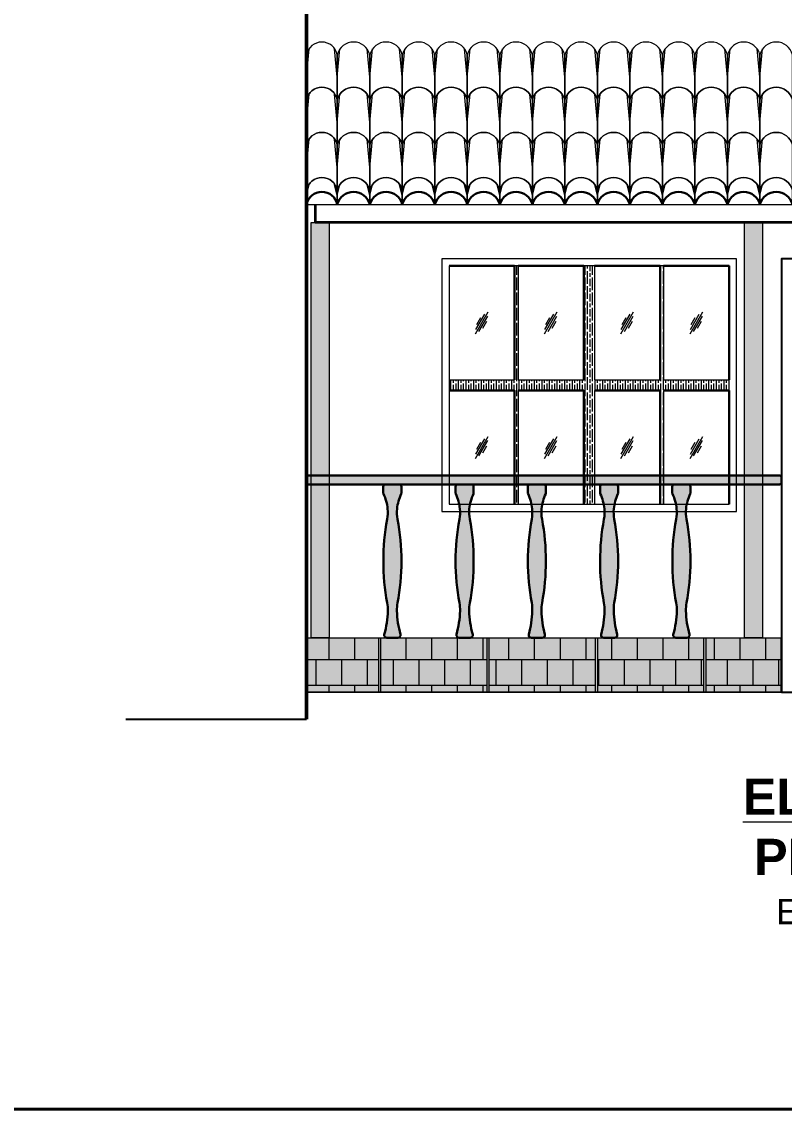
# Model space of a CAD drawing. Extents: x -23.8 to 23.6, y 264.2 to 287.5.
# Drawn here: x 3.76 to 7.98, y 264.17 to 270.2 of the extents above; entities that cross this region are included whole.
import ezdxf

# ---------------------------------------------------------------- set-up
doc = ezdxf.new("R2010")
doc.units = 0
doc.header["$LTSCALE"] = 4
doc.layers.get('0').update_dxf_attribs({"linetype": 'CONTINUOUS'})
for name, color, linetype, lineweight in [('HOJA', 8, 'CONTINUOUS', 40), ('MADERA', 43, 'CONTINUOUS', 13), ('MURO', 5, 'CONTINUOUS', 50), ('MURO BAJO.', 140, 'CONTINUOUS', 30), ('OTROS', 253, 'CONTINUOUS', 5), ('SOMBREADO', 21, 'CONTINUOUS', 5), ('TEJA ANDINA', 12, 'CONTINUOUS', 18), ('TEXTOS', 254, 'CONTINUOUS', 0), ('VENTANA', 140, 'CONTINUOUS', 15), ('VEREDAS', 252, 'CONTINUOUS', 25)]:
    doc.layers.add(name, color=color, linetype=linetype, lineweight=lineweight)
doc.layers.add('PUERTAS', color=34, linetype='CONTINUOUS')
doc.styles.add('ARIAL 1en25', font='arial.ttf', dxfattribs={"height": 0.0625})

# ---------------------------------------------------------------- blocks, each defined once
blk = doc.blocks.new('*U28')
at = {"layer": 'SOMBREADO'}
h = blk.add_hatch(color=51, dxfattribs=at)
h.dxf.hatch_style = 1
h.paths.add_polyline_path([(-0.005, 0.15), (0.005, 0.15), (0.005, -0.15), (-0.005, -0.15)])
at = {"layer": 'SOMBREADO', "color": 51}
blk.add_lwpolyline([(-0.005, 0.15), (0.005, 0.15), (0.005, -0.15), (-0.005, -0.15)], close=True, dxfattribs=at)
blk = doc.blocks.new('*U29')
at = {"layer": 'OTROS', "color": 0, "linetype": 'ByBlock', "lineweight": -2, "transparency": 16777216}
for p in [(0, 0), (0.6, 0), (1.2, 0), (1.8, 0)]:
    blk.add_blockref('*U28', p, dxfattribs=at)

msp = doc.modelspace()

# ---------------------------------------------------------------- hatches: boundary and pattern name
h = msp.add_hatch(color=256)
h.dxf.hatch_style = 1
h.set_gradient(color1=(79, 49, 39), color2=(255, 191, 127), tint=1, name='INVCYLINDER')
h.paths.add_polyline_path([(5.3577, 269.0852), (5.4577, 269.0852), (5.4577, 266.7852), (5.3577, 266.7852)])
h = msp.add_hatch(color=256)
h.dxf.hatch_style = 1
h.set_gradient(color1=(79, 49, 39), color2=(255, 191, 127), tint=1, name='INVCYLINDER')
h.paths.add_polyline_path([(7.7577, 269.0852), (7.8577, 269.0852), (7.8577, 266.7852), (7.7577, 266.7852)])
h = msp.add_hatch(color=256)
h.dxf.hatch_style = 1
h.set_gradient(color1=(79, 49, 39), color2=(255, 191, 127), rotation=90, tint=1, name='CYLINDER')
edge = h.paths.add_edge_path()
edge.add_line((5.3447, 267.6852), (7.9503, 267.6852))
edge.add_arc((7.9503, 267.6732), 0.012, 0, 90, ccw=False)
edge.add_line((7.9623, 267.6732), (7.9623, 267.6472))
edge.add_arc((7.9503, 267.6472), 0.012, 270, 360, ccw=False)
edge.add_line((7.9503, 267.6352), (5.3447, 267.6352))
edge.add_arc((5.3447, 267.6472), 0.012, 180, 270, ccw=False)
edge.add_line((5.3327, 267.6472), (5.3327, 267.6732))
edge.add_arc((5.3447, 267.6732), 0.012, 90, 180, ccw=False)
at = {"layer": 'SOMBREADO'}
h = msp.add_hatch(dxfattribs=at)
h.set_pattern_fill('GOST_WOOD', color=256, scale=0.007)
h.set_pattern_definition([(90, (10.08028, 0.534404), (0.042, 0), [0.07, -0.014]), (90, (10.09428, 0.520404), (0.042, 0), [0.042, -0.0105, 0.021, -0.0105]), (90, (10.10828, 0.499404), (0.042, 0), [0.07, -0.014])])
h.paths.add_polyline_path([(6.927, 268.2152), (6.927, 268.8452), (6.867, 268.8452), (6.867, 268.2152), (6.5044, 268.2152), (6.5044, 268.8452), (6.4844, 268.8452), (6.4844, 268.2152), (6.1218, 268.2152), (6.1218, 268.1552), (6.4844, 268.1552), (6.4844, 267.5252), (6.5044, 267.5252), (6.5044, 268.1552), (6.867, 268.1552), (6.867, 267.5252), (6.927, 267.5252), (6.927, 268.1552), (7.2896, 268.1552), (7.2896, 267.5252), (7.3096, 267.5252), (7.3096, 268.1552), (7.6723, 268.1552), (7.6723, 268.2152), (7.3096, 268.2152), (7.3096, 268.8452), (7.2896, 268.8452), (7.2896, 268.2152)])
h = msp.add_hatch(color=256, dxfattribs=at)
h.dxf.hatch_style = 1
h.set_gradient(color1=(79, 49, 39), color2=(255, 191, 127), tint=1, name='INVCYLINDER')
h.paths.add_polyline_path([(5.8362, 267.4426, -0.072393), (5.8338, 267.5002, -0.083171), (5.8568, 267.5833, 0.109398), (5.8577, 267.5875), (5.8577, 267.6232, 0.414214), (5.8457, 267.6352), (5.7697, 267.6352, 0.414214), (5.7577, 267.6232), (5.7577, 267.5875, 0.109398), (5.7587, 267.5833, -0.083171), (5.7816, 267.5002, -0.072393), (5.7793, 267.4426, 0.092691), (5.7792, 266.9785, -0.054139), (5.7825, 266.9355, -0.057343), (5.7631, 266.8041, 0.492863), (5.7776, 266.7852), (5.8379, 266.7852, 0.492863), (5.8523, 266.8041, -0.057343), (5.833, 266.9355, -0.054139), (5.8363, 266.9785, 0.092691)])
h = msp.add_hatch(color=256, dxfattribs=at)
h.dxf.hatch_style = 1
h.set_gradient(color1=(79, 49, 39), color2=(255, 191, 127), tint=1, name='INVCYLINDER')
h.paths.add_polyline_path([(6.2362, 267.4426, -0.072393), (6.2338, 267.5002, -0.083171), (6.2568, 267.5833, 0.109398), (6.2577, 267.5875), (6.2577, 267.6232, 0.414214), (6.2457, 267.6352), (6.1697, 267.6352, 0.414214), (6.1577, 267.6232), (6.1577, 267.5875, 0.109398), (6.1587, 267.5833, -0.083171), (6.1816, 267.5002, -0.072393), (6.1793, 267.4426, 0.092691), (6.1792, 266.9785, -0.054139), (6.1825, 266.9355, -0.057343), (6.1631, 266.8041, 0.492863), (6.1776, 266.7852), (6.2379, 266.7852, 0.492863), (6.2523, 266.8041, -0.057343), (6.233, 266.9355, -0.054139), (6.2363, 266.9785, 0.092691)])
h = msp.add_hatch(color=256, dxfattribs=at)
h.dxf.hatch_style = 1
h.set_gradient(color1=(79, 49, 39), color2=(255, 191, 127), tint=1, name='INVCYLINDER')
h.paths.add_polyline_path([(6.6362, 267.4426, -0.072393), (6.6338, 267.5002, -0.083171), (6.6568, 267.5833, 0.109398), (6.6577, 267.5875), (6.6577, 267.6232, 0.414214), (6.6457, 267.6352), (6.5697, 267.6352, 0.414214), (6.5577, 267.6232), (6.5577, 267.5875, 0.109398), (6.5587, 267.5833, -0.083171), (6.5816, 267.5002, -0.072393), (6.5793, 267.4426, 0.092691), (6.5792, 266.9785, -0.054139), (6.5825, 266.9355, -0.057343), (6.5631, 266.8041, 0.492863), (6.5776, 266.7852), (6.6379, 266.7852, 0.492863), (6.6523, 266.8041, -0.057343), (6.633, 266.9355, -0.054139), (6.6363, 266.9785, 0.092691)])
h = msp.add_hatch(color=256, dxfattribs=at)
h.dxf.hatch_style = 1
h.set_gradient(color1=(79, 49, 39), color2=(255, 191, 127), tint=1, name='INVCYLINDER')
h.paths.add_polyline_path([(7.0362, 267.4426, -0.072393), (7.0338, 267.5002, -0.083171), (7.0568, 267.5833, 0.109398), (7.0577, 267.5875), (7.0577, 267.6232, 0.414214), (7.0457, 267.6352), (6.9697, 267.6352, 0.414214), (6.9577, 267.6232), (6.9577, 267.5875, 0.109398), (6.9587, 267.5833, -0.083171), (6.9816, 267.5002, -0.072393), (6.9793, 267.4426, 0.092691), (6.9792, 266.9785, -0.054139), (6.9825, 266.9355, -0.057343), (6.9631, 266.8041, 0.492863), (6.9776, 266.7852), (7.0379, 266.7852, 0.492863), (7.0523, 266.8041, -0.057343), (7.033, 266.9355, -0.054139), (7.0363, 266.9785, 0.092691)])
h = msp.add_hatch(color=256, dxfattribs=at)
h.dxf.hatch_style = 1
h.set_gradient(color1=(79, 49, 39), color2=(255, 191, 127), tint=1, name='INVCYLINDER')
h.paths.add_polyline_path([(7.4362, 267.4426, -0.072393), (7.4338, 267.5002, -0.083171), (7.4568, 267.5833, 0.109398), (7.4577, 267.5875), (7.4577, 267.6232, 0.414214), (7.4457, 267.6352), (7.3697, 267.6352, 0.414214), (7.3577, 267.6232), (7.3577, 267.5875, 0.109398), (7.3587, 267.5833, -0.083171), (7.3816, 267.5002, -0.072393), (7.3793, 267.4426, 0.092691), (7.3792, 266.9785, -0.054139), (7.3825, 266.9355, -0.057343), (7.3631, 266.8041, 0.492863), (7.3776, 266.7852), (7.4379, 266.7852, 0.492863), (7.4523, 266.8041, -0.057343), (7.433, 266.9355, -0.054139), (7.4363, 266.9785, 0.092691)])
h = msp.add_hatch(dxfattribs=at)
h.set_pattern_fill('AR-B88', color=31, scale=0.0007)
h.set_pattern_definition([(0, (10.08028, 0.5344), (0, 0.14224), []), (90, (10.08028, 0.534404), (-0.07112, 0.14224), [0.14224, -0.14224])])
h.paths.add_polyline_path([(5.7327, 266.7852), (5.3327, 266.7852), (5.3327, 266.4852), (5.7327, 266.4852)])
h.paths.add_polyline_path([(6.3327, 266.7852), (5.7427, 266.7852), (5.7427, 266.4852), (6.3327, 266.4852)])
h.paths.add_polyline_path([(6.9327, 266.7852), (6.3427, 266.7852), (6.3427, 266.4852), (6.9327, 266.4852)])
h.paths.add_polyline_path([(7.5327, 266.7852), (6.9427, 266.7852), (6.9427, 266.4852), (7.5327, 266.4852)])
h.paths.add_polyline_path([(7.9623, 266.7852), (7.5427, 266.7852), (7.5427, 266.4852), (7.9623, 266.4852)])
h.paths.add_polyline_path([(9.5623, 266.7852), (9.1623, 266.7852), (9.1623, 266.4852), (9.5623, 266.4852)])
h.paths.add_polyline_path([(10.1623, 266.7852), (9.5723, 266.7852), (9.5723, 266.4852), (10.1623, 266.4852)])
h.paths.add_polyline_path([(10.7623, 266.7852), (10.1723, 266.7852), (10.1723, 266.4852), (10.7623, 266.4852)])
h.paths.add_polyline_path([(11.3623, 266.7852), (10.7723, 266.7852), (10.7723, 266.4852), (11.3623, 266.4852)])
h.paths.add_polyline_path([(11.7927, 266.7852), (11.3723, 266.7852), (11.3723, 266.4852), (11.7927, 266.4852)])
h = msp.add_hatch(dxfattribs=at)
h.set_pattern_fill('DOTS', color=30, scale=0.03, angle=90)
h.set_pattern_definition([(90, (10.08028, 0.534404), (-0.047625, 0.0238125), [0, -0.047625])])
h.paths.add_polyline_path([(7.9623, 266.4852), (5.3327, 266.4852), (5.3327, 266.7852), (7.9623, 266.7852)])
h.paths.add_polyline_path([(9.1623, 266.4852), (11.7927, 266.4852), (11.7927, 266.7852), (9.1623, 266.7852)])

# ---------------------------------------------------------------- linework, layer by layer
at = {"layer": 'HOJA'}
msp.add_lwpolyline([(-23.822, 287.4842), (23.5535, 287.4842), (23.5535, 264.1745), (-23.822, 264.1745)], close=True, dxfattribs=at)
at = {"layer": 'MADERA'}
msp.add_lwpolyline([(5.3327, 269.1852), (11.7927, 269.1852)], dxfattribs=at)
at = {"layer": 'MADERA', "lineweight": 35}
msp.add_lwpolyline([(11.7427, 269.1852), (11.7427, 269.0852), (5.3827, 269.0852), (5.3827, 269.1852)], dxfattribs=at)
at = {"layer": 'MADERA'}
for points in [[(5.3577, 269.0852), (5.4577, 269.0852), (5.4577, 266.7852), (5.3577, 266.7852)], [(7.7577, 269.0852), (7.8577, 269.0852), (7.8577, 266.7852), (7.7577, 266.7852)], [(7.6723, 268.8452), (6.1218, 268.8452), (6.1218, 267.5252), (7.6723, 267.5252)], [(6.4844, 268.8452), (6.1218, 268.8452), (6.1218, 268.2152), (6.4844, 268.2152)], [(6.867, 268.8452), (6.5044, 268.8452), (6.5044, 268.2152), (6.867, 268.2152)], [(7.2896, 268.8452), (6.927, 268.8452), (6.927, 268.2152), (7.2896, 268.2152)], [(7.6723, 268.8452), (7.3096, 268.8452), (7.3096, 268.2152), (7.6723, 268.2152)], [(6.4844, 268.1552), (6.1218, 268.1552), (6.1218, 267.5252), (6.4844, 267.5252)], [(6.867, 268.1552), (6.5044, 268.1552), (6.5044, 267.5252), (6.867, 267.5252)], [(7.2896, 268.1552), (6.927, 268.1552), (6.927, 267.5252), (7.2896, 267.5252)], [(7.6723, 268.1552), (7.3096, 268.1552), (7.3096, 267.5252), (7.6723, 267.5252)]]:
    msp.add_lwpolyline(points, close=True, dxfattribs=at)
at = {"layer": 'MADERA', "lineweight": 30}
for points in [[(6.1218, 268.8452), (6.4844, 268.8452), (6.4844, 268.2152)], [(6.5044, 268.8452), (6.867, 268.8452), (6.867, 268.2152)], [(6.927, 268.8452), (7.2896, 268.8452), (7.2896, 268.2152)], [(7.3096, 268.8452), (7.6723, 268.8452), (7.6723, 268.2152)], [(6.1218, 268.1552), (6.4844, 268.1552), (6.4844, 267.5252)], [(6.5044, 268.1552), (6.867, 268.1552), (6.867, 267.5252)], [(6.927, 268.1552), (7.2896, 268.1552), (7.2896, 267.5252)], [(7.3096, 268.1552), (7.6723, 268.1552), (7.6723, 267.5252)]]:
    msp.add_lwpolyline(points, dxfattribs=at)
for points in [[(5.3447, 267.6852), (7.9503, 267.6852, -0.414214), (7.9623, 267.6732), (7.9623, 267.6472, -0.414214), (7.9503, 267.6352), (5.3447, 267.6352, -0.414214), (5.3327, 267.6472), (5.3327, 267.6732, -0.414214)], [(5.7792, 266.9785, -0.092691), (5.7793, 267.4426, 0.072393), (5.7816, 267.5002, 0.083171), (5.7587, 267.5833, -0.109398), (5.7577, 267.5875), (5.7577, 267.6232, -0.414214), (5.7697, 267.6352), (5.8457, 267.6352, -0.414214), (5.8577, 267.6232), (5.8577, 267.5875, -0.109398), (5.8568, 267.5833, 0.083171), (5.8338, 267.5002, 0.072393), (5.8362, 267.4426, -0.092691), (5.8363, 266.9785, 0.054139), (5.833, 266.9355, 0.057343), (5.8523, 266.8041, -0.492863), (5.8379, 266.7852), (5.7776, 266.7852, -0.492863), (5.7631, 266.8041, 0.057343), (5.7825, 266.9355, 0.054139)], [(6.1792, 266.9785, -0.092691), (6.1793, 267.4426, 0.072393), (6.1816, 267.5002, 0.083171), (6.1587, 267.5833, -0.109398), (6.1577, 267.5875), (6.1577, 267.6232, -0.414214), (6.1697, 267.6352), (6.2457, 267.6352, -0.414214), (6.2577, 267.6232), (6.2577, 267.5875, -0.109398), (6.2568, 267.5833, 0.083171), (6.2338, 267.5002, 0.072393), (6.2362, 267.4426, -0.092691), (6.2363, 266.9785, 0.054139), (6.233, 266.9355, 0.057343), (6.2523, 266.8041, -0.492863), (6.2379, 266.7852), (6.1776, 266.7852, -0.492863), (6.1631, 266.8041, 0.057343), (6.1825, 266.9355, 0.054139)], [(6.5792, 266.9785, -0.092691), (6.5793, 267.4426, 0.072393), (6.5816, 267.5002, 0.083171), (6.5587, 267.5833, -0.109398), (6.5577, 267.5875), (6.5577, 267.6232, -0.414214), (6.5697, 267.6352), (6.6457, 267.6352, -0.414214), (6.6577, 267.6232), (6.6577, 267.5875, -0.109398), (6.6568, 267.5833, 0.083171), (6.6338, 267.5002, 0.072393), (6.6362, 267.4426, -0.092691), (6.6363, 266.9785, 0.054139), (6.633, 266.9355, 0.057343), (6.6523, 266.8041, -0.492863), (6.6379, 266.7852), (6.5776, 266.7852, -0.492863), (6.5631, 266.8041, 0.057343), (6.5825, 266.9355, 0.054139)], [(6.9792, 266.9785, -0.092691), (6.9793, 267.4426, 0.072393), (6.9816, 267.5002, 0.083171), (6.9587, 267.5833, -0.109398), (6.9577, 267.5875), (6.9577, 267.6232, -0.414214), (6.9697, 267.6352), (7.0457, 267.6352, -0.414214), (7.0577, 267.6232), (7.0577, 267.5875, -0.109398), (7.0568, 267.5833, 0.083171), (7.0338, 267.5002, 0.072393), (7.0362, 267.4426, -0.092691), (7.0363, 266.9785, 0.054139), (7.033, 266.9355, 0.057343), (7.0523, 266.8041, -0.492863), (7.0379, 266.7852), (6.9776, 266.7852, -0.492863), (6.9631, 266.8041, 0.057343), (6.9825, 266.9355, 0.054139)], [(7.3792, 266.9785, -0.092691), (7.3793, 267.4426, 0.072393), (7.3816, 267.5002, 0.083171), (7.3587, 267.5833, -0.109398), (7.3577, 267.5875), (7.3577, 267.6232, -0.414214), (7.3697, 267.6352), (7.4457, 267.6352, -0.414214), (7.4577, 267.6232), (7.4577, 267.5875, -0.109398), (7.4568, 267.5833, 0.083171), (7.4338, 267.5002, 0.072393), (7.4362, 267.4426, -0.092691), (7.4363, 266.9785, 0.054139), (7.433, 266.9355, 0.057343), (7.4523, 266.8041, -0.492863), (7.4379, 266.7852), (7.3776, 266.7852, -0.492863), (7.3631, 266.8041, 0.057343), (7.3825, 266.9355, 0.054139)]]:
    msp.add_lwpolyline(points, format="xyb", close=True, dxfattribs=at)
at = {"layer": 'MURO'}
msp.add_line((5.3327, 266.3352), (5.3327, 271.9593), dxfattribs=at)
at = {"layer": 'MURO BAJO.', "color": 253, "lineweight": 20}
msp.add_line((5.3327, 266.4852), (11.7927, 266.4852), dxfattribs=at)
msp.add_lwpolyline([(7.9623, 266.4852), (5.3327, 266.4852), (5.3327, 266.7852), (7.9623, 266.7852)], close=True, dxfattribs=at)
at = {"layer": 'OTROS', "lineweight": 30}
msp.add_line((7.9623, 266.7852), (7.9623, 266.4852), dxfattribs=at)
at = {"layer": 'PUERTAS'}
msp.add_lwpolyline([(7.9623, 266.4852), (9.1623, 266.4852), (9.1623, 268.8852), (7.9623, 268.8852)], close=True, dxfattribs=at)
at = {"layer": 'TEJA ANDINA'}
for p, q in [((5.3327, 269.8902), (5.3476, 270.0469)), ((5.5027, 269.8902), (5.4879, 270.0469)), ((5.5027, 269.8902), (5.5176, 270.0469)), ((5.6827, 269.8902), (5.6679, 270.0469)), ((5.6827, 269.8902), (5.6976, 270.0469)), ((5.8627, 269.8902), (5.8479, 270.0469)), ((5.8627, 269.8902), (5.8776, 270.0469)), ((6.0427, 269.8902), (6.0279, 270.0469)), ((6.0427, 269.8902), (6.0576, 270.0469)), ((6.2227, 269.8902), (6.2079, 270.0469)), ((6.2227, 269.8902), (6.2376, 270.0469)), ((6.4027, 269.8902), (6.3879, 270.0469)), ((6.4027, 269.8902), (6.4176, 270.0469)), ((6.5827, 269.8902), (6.5679, 270.0469)), ((6.5827, 269.8902), (6.5976, 270.0469)), ((6.7627, 269.8902), (6.7479, 270.0469)), ((6.7627, 269.8902), (6.7776, 270.0469)), ((6.9427, 269.8902), (6.9279, 270.0469)), ((6.9427, 269.8902), (6.9576, 270.0469)), ((7.1227, 269.8902), (7.1079, 270.0469)), ((7.1227, 269.8902), (7.1376, 270.0469)), ((7.3027, 269.8902), (7.2879, 270.0469)), ((7.3027, 269.8902), (7.3176, 270.0469)), ((7.4827, 269.8902), (7.4679, 270.0469)), ((7.4827, 269.8902), (7.4976, 270.0469)), ((7.6627, 269.8902), (7.6479, 270.0469)), ((7.6627, 269.8902), (7.6776, 270.0469)), ((7.8427, 269.8902), (7.8279, 270.0469)), ((7.8427, 269.8902), (7.8576, 270.0469)), ((5.3327, 269.6402), (5.3476, 269.7969)), ((5.5027, 269.6402), (5.4879, 269.7969)), ((5.5027, 269.6402), (5.5176, 269.7969)), ((5.6827, 269.6402), (5.6679, 269.7969)), ((5.6827, 269.6402), (5.6976, 269.7969)), ((5.8627, 269.6402), (5.8479, 269.7969)), ((5.8627, 269.6402), (5.8776, 269.7969)), ((6.0427, 269.6402), (6.0279, 269.7969)), ((6.0427, 269.6402), (6.0576, 269.7969)), ((6.2227, 269.6402), (6.2079, 269.7969)), ((6.2227, 269.6402), (6.2376, 269.7969)), ((6.4027, 269.6402), (6.3879, 269.7969)), ((6.4027, 269.6402), (6.4176, 269.7969)), ((6.5827, 269.6402), (6.5679, 269.7969)), ((6.5827, 269.6402), (6.5976, 269.7969)), ((6.7627, 269.6402), (6.7479, 269.7969)), ((6.7627, 269.6402), (6.7776, 269.7969)), ((6.9427, 269.6402), (6.9279, 269.7969)), ((6.9427, 269.6402), (6.9576, 269.7969)), ((7.1227, 269.6402), (7.1079, 269.7969)), ((7.1227, 269.6402), (7.1376, 269.7969)), ((7.3027, 269.6402), (7.2879, 269.7969)), ((7.3027, 269.6402), (7.3176, 269.7969)), ((7.4827, 269.6402), (7.4679, 269.7969)), ((7.4827, 269.6402), (7.4976, 269.7969)), ((7.6627, 269.6402), (7.6479, 269.7969)), ((7.6627, 269.6402), (7.6776, 269.7969)), ((7.8427, 269.6402), (7.8279, 269.7969)), ((7.8427, 269.6402), (7.8576, 269.7969)), ((5.3327, 269.3902), (5.3476, 269.5469)), ((5.5027, 269.3902), (5.4879, 269.5469)), ((5.5027, 269.3902), (5.5176, 269.5469)), ((5.6827, 269.3902), (5.6679, 269.5469)), ((5.6827, 269.3902), (5.6976, 269.5469)), ((5.8627, 269.3902), (5.8479, 269.5469)), ((5.8627, 269.3902), (5.8776, 269.5469)), ((6.0427, 269.3902), (6.0279, 269.5469)), ((6.0427, 269.3902), (6.0576, 269.5469)), ((6.2227, 269.3902), (6.2079, 269.5469)), ((6.2227, 269.3902), (6.2376, 269.5469)), ((6.4027, 269.3902), (6.3879, 269.5469)), ((6.4027, 269.3902), (6.4176, 269.5469)), ((6.5827, 269.3902), (6.5679, 269.5469)), ((6.5827, 269.3902), (6.5976, 269.5469)), ((6.7627, 269.3902), (6.7479, 269.5469)), ((6.7627, 269.3902), (6.7776, 269.5469)), ((6.9427, 269.3902), (6.9279, 269.5469)), ((6.9427, 269.3902), (6.9576, 269.5469)), ((7.1227, 269.3902), (7.1079, 269.5469)), ((7.1227, 269.3902), (7.1376, 269.5469)), ((7.3027, 269.3902), (7.2879, 269.5469)), ((7.3027, 269.3902), (7.3176, 269.5469)), ((7.4827, 269.3902), (7.4679, 269.5469)), ((7.4827, 269.3902), (7.4976, 269.5469)), ((7.6627, 269.3902), (7.6479, 269.5469)), ((7.6627, 269.3902), (7.6776, 269.5469)), ((7.8427, 269.3902), (7.8279, 269.5469)), ((7.8427, 269.3902), (7.8576, 269.5469)), ((5.3327, 269.236), (5.3476, 269.2969)), ((5.5027, 269.236), (5.4879, 269.2969)), ((5.5027, 269.236), (5.5176, 269.2969)), ((5.6827, 269.236), (5.6679, 269.2969)), ((5.6827, 269.236), (5.6976, 269.2969)), ((5.8627, 269.236), (5.8479, 269.2969)), ((5.8627, 269.236), (5.8776, 269.2969)), ((6.0427, 269.236), (6.0279, 269.2969)), ((6.0427, 269.236), (6.0576, 269.2969)), ((6.2227, 269.236), (6.2079, 269.2969)), ((6.2227, 269.236), (6.2376, 269.2969)), ((6.4027, 269.236), (6.3879, 269.2969)), ((6.4027, 269.236), (6.4176, 269.2969)), ((6.5827, 269.236), (6.5679, 269.2969)), ((6.5827, 269.236), (6.5976, 269.2969)), ((6.7627, 269.236), (6.7479, 269.2969)), ((6.7627, 269.236), (6.7776, 269.2969)), ((6.9427, 269.236), (6.9279, 269.2969)), ((6.9427, 269.236), (6.9576, 269.2969)), ((7.1227, 269.236), (7.1079, 269.2969)), ((7.1227, 269.236), (7.1376, 269.2969)), ((7.3027, 269.236), (7.2879, 269.2969)), ((7.3027, 269.236), (7.3176, 269.2969)), ((7.4827, 269.236), (7.4679, 269.2969)), ((7.4827, 269.236), (7.4976, 269.2969)), ((7.6627, 269.236), (7.6479, 269.2969)), ((7.6627, 269.236), (7.6776, 269.2969)), ((7.8427, 269.236), (7.8279, 269.2969)), ((7.8427, 269.236), (7.8576, 269.2969))]:
    msp.add_line(p, q, dxfattribs=at)
for points in [[(5.5027, 270.0152, 0.823529), (5.3327, 270.0152), (5.3327, 269.7652, -0.823529), (5.5027, 269.7652)], [(5.6827, 270.0152, 0.777778), (5.5027, 270.0152), (5.5027, 269.7652, -0.777778), (5.6827, 269.7652)], [(5.8627, 270.0152, 0.777778), (5.6827, 270.0152), (5.6827, 269.7652, -0.777778), (5.8627, 269.7652)], [(6.0427, 270.0152, 0.777778), (5.8627, 270.0152), (5.8627, 269.7652, -0.777778), (6.0427, 269.7652)], [(6.2227, 270.0152, 0.777778), (6.0427, 270.0152), (6.0427, 269.7652, -0.777778), (6.2227, 269.7652)], [(6.4027, 270.0152, 0.777778), (6.2227, 270.0152), (6.2227, 269.7652, -0.777778), (6.4027, 269.7652)], [(6.5827, 270.0152, 0.777778), (6.4027, 270.0152), (6.4027, 269.7652, -0.777778), (6.5827, 269.7652)], [(6.7627, 270.0152, 0.777778), (6.5827, 270.0152), (6.5827, 269.7652, -0.777778), (6.7627, 269.7652)], [(6.9427, 270.0152, 0.777778), (6.7627, 270.0152), (6.7627, 269.7652, -0.777778), (6.9427, 269.7652)], [(7.1227, 270.0152, 0.777778), (6.9427, 270.0152), (6.9427, 269.7652, -0.777778), (7.1227, 269.7652)], [(7.3027, 270.0152, 0.777778), (7.1227, 270.0152), (7.1227, 269.7652, -0.777778), (7.3027, 269.7652)], [(7.4827, 270.0152, 0.777778), (7.3027, 270.0152), (7.3027, 269.7652, -0.777778), (7.4827, 269.7652)], [(7.6627, 270.0152, 0.777778), (7.4827, 270.0152), (7.4827, 269.7652, -0.777778), (7.6627, 269.7652)], [(7.8427, 270.0152, 0.777778), (7.6627, 270.0152), (7.6627, 269.7652, -0.777778), (7.8427, 269.7652)], [(8.0227, 270.0152, 0.777778), (7.8427, 270.0152), (7.8427, 269.7652, -0.777778), (8.0227, 269.7652)], [(5.5027, 269.7652, 0.823529), (5.3327, 269.7652), (5.3327, 269.5152, -0.823529), (5.5027, 269.5152)], [(5.6827, 269.7652, 0.777778), (5.5027, 269.7652), (5.5027, 269.5152, -0.777778), (5.6827, 269.5152)], [(5.8627, 269.7652, 0.777778), (5.6827, 269.7652), (5.6827, 269.5152, -0.777778), (5.8627, 269.5152)], [(6.0427, 269.7652, 0.777778), (5.8627, 269.7652), (5.8627, 269.5152, -0.777778), (6.0427, 269.5152)], [(6.2227, 269.7652, 0.777778), (6.0427, 269.7652), (6.0427, 269.5152, -0.777778), (6.2227, 269.5152)], [(6.4027, 269.7652, 0.777778), (6.2227, 269.7652), (6.2227, 269.5152, -0.777778), (6.4027, 269.5152)], [(6.5827, 269.7652, 0.777778), (6.4027, 269.7652), (6.4027, 269.5152, -0.777778), (6.5827, 269.5152)], [(6.7627, 269.7652, 0.777778), (6.5827, 269.7652), (6.5827, 269.5152, -0.777778), (6.7627, 269.5152)], [(6.9427, 269.7652, 0.777778), (6.7627, 269.7652), (6.7627, 269.5152, -0.777778), (6.9427, 269.5152)], [(7.1227, 269.7652, 0.777778), (6.9427, 269.7652), (6.9427, 269.5152, -0.777778), (7.1227, 269.5152)], [(7.3027, 269.7652, 0.777778), (7.1227, 269.7652), (7.1227, 269.5152, -0.777778), (7.3027, 269.5152)], [(7.4827, 269.7652, 0.777778), (7.3027, 269.7652), (7.3027, 269.5152, -0.777778), (7.4827, 269.5152)], [(7.6627, 269.7652, 0.777778), (7.4827, 269.7652), (7.4827, 269.5152, -0.777778), (7.6627, 269.5152)], [(7.8427, 269.7652, 0.777778), (7.6627, 269.7652), (7.6627, 269.5152, -0.777778), (7.8427, 269.5152)], [(8.0227, 269.7652, 0.777778), (7.8427, 269.7652), (7.8427, 269.5152, -0.777778), (8.0227, 269.5152)], [(5.5027, 269.5152, 0.823529), (5.3327, 269.5152), (5.3327, 269.2652, -0.823529), (5.5027, 269.2652)], [(5.6827, 269.5152, 0.777778), (5.5027, 269.5152), (5.5027, 269.2652, -0.777778), (5.6827, 269.2652)], [(5.8627, 269.5152, 0.777778), (5.6827, 269.5152), (5.6827, 269.2652, -0.777778), (5.8627, 269.2652)], [(6.0427, 269.5152, 0.777778), (5.8627, 269.5152), (5.8627, 269.2652, -0.777778), (6.0427, 269.2652)], [(6.2227, 269.5152, 0.777778), (6.0427, 269.5152), (6.0427, 269.2652, -0.777778), (6.2227, 269.2652)], [(6.4027, 269.5152, 0.777778), (6.2227, 269.5152), (6.2227, 269.2652, -0.777778), (6.4027, 269.2652)], [(6.5827, 269.5152, 0.777778), (6.4027, 269.5152), (6.4027, 269.2652, -0.777778), (6.5827, 269.2652)], [(6.7627, 269.5152, 0.777778), (6.5827, 269.5152), (6.5827, 269.2652, -0.777778), (6.7627, 269.2652)], [(6.9427, 269.5152, 0.777778), (6.7627, 269.5152), (6.7627, 269.2652, -0.777778), (6.9427, 269.2652)], [(7.1227, 269.5152, 0.777778), (6.9427, 269.5152), (6.9427, 269.2652, -0.777778), (7.1227, 269.2652)], [(7.3027, 269.5152, 0.777778), (7.1227, 269.5152), (7.1227, 269.2652, -0.777778), (7.3027, 269.2652)], [(7.4827, 269.5152, 0.777778), (7.3027, 269.5152), (7.3027, 269.2652, -0.777778), (7.4827, 269.2652)], [(7.6627, 269.5152, 0.777778), (7.4827, 269.5152), (7.4827, 269.2652, -0.777778), (7.6627, 269.2652)], [(7.8427, 269.5152, 0.777778), (7.6627, 269.5152), (7.6627, 269.2652, -0.777778), (7.8427, 269.2652)], [(8.0227, 269.5152, 0.777778), (7.8427, 269.5152), (7.8427, 269.2652, -0.777778), (8.0227, 269.2652)], [(5.5027, 269.2652, 0.823529), (5.3327, 269.2652), (5.3327, 269.1852, -0.823529), (5.5027, 269.1852)], [(5.6827, 269.2652, 0.777778), (5.5027, 269.2652), (5.5027, 269.1852, -0.777778), (5.6827, 269.1852)], [(5.8627, 269.2652, 0.777778), (5.6827, 269.2652), (5.6827, 269.1852, -0.777778), (5.8627, 269.1852)], [(6.0427, 269.2652, 0.777778), (5.8627, 269.2652), (5.8627, 269.1852, -0.777778), (6.0427, 269.1852)], [(6.2227, 269.2652, 0.777778), (6.0427, 269.2652), (6.0427, 269.1852, -0.777778), (6.2227, 269.1852)], [(6.4027, 269.2652, 0.777778), (6.2227, 269.2652), (6.2227, 269.1852, -0.777778), (6.4027, 269.1852)], [(6.5827, 269.2652, 0.777778), (6.4027, 269.2652), (6.4027, 269.1852, -0.777778), (6.5827, 269.1852)], [(6.7627, 269.2652, 0.777778), (6.5827, 269.2652), (6.5827, 269.1852, -0.777778), (6.7627, 269.1852)], [(6.9427, 269.2652, 0.777778), (6.7627, 269.2652), (6.7627, 269.1852, -0.777778), (6.9427, 269.1852)], [(7.1227, 269.2652, 0.777778), (6.9427, 269.2652), (6.9427, 269.1852, -0.777778), (7.1227, 269.1852)], [(7.3027, 269.2652, 0.777778), (7.1227, 269.2652), (7.1227, 269.1852, -0.777778), (7.3027, 269.1852)], [(7.4827, 269.2652, 0.777778), (7.3027, 269.2652), (7.3027, 269.1852, -0.777778), (7.4827, 269.1852)], [(7.6627, 269.2652, 0.777778), (7.4827, 269.2652), (7.4827, 269.1852, -0.777778), (7.6627, 269.1852)], [(7.8427, 269.2652, 0.777778), (7.6627, 269.2652), (7.6627, 269.1852, -0.777778), (7.8427, 269.1852)], [(8.0227, 269.2652, 0.777778), (7.8427, 269.2652), (7.8427, 269.1852, -0.777778), (8.0227, 269.1852)]]:
    msp.add_lwpolyline(points, format="xyb", close=True, dxfattribs=at)
at = {"layer": 'TEJA ANDINA', "color": 30, "lineweight": 30}
for centre, radius, start, end in [((5.4177, 269.1686), 0.0866, 11.05508, 168.94492), ((5.5927, 269.1624), 0.0929, 14.25003, 165.74997), ((5.7727, 269.1624), 0.0929, 14.25003, 165.74997), ((5.9527, 269.1624), 0.0929, 14.25003, 165.74997), ((6.1327, 269.1624), 0.0929, 14.25003, 165.74997), ((6.3127, 269.1624), 0.0929, 14.25003, 165.74997), ((6.4927, 269.1624), 0.0929, 14.25003, 165.74997), ((6.6727, 269.1624), 0.0929, 14.25003, 165.74997), ((6.8527, 269.1624), 0.0929, 14.25003, 165.74997), ((7.0327, 269.1624), 0.0929, 14.25003, 165.74997), ((7.2127, 269.1624), 0.0929, 14.25003, 165.74997), ((7.3927, 269.1624), 0.0929, 14.25003, 165.74997), ((7.5727, 269.1624), 0.0929, 14.25003, 165.74997), ((7.7527, 269.1624), 0.0929, 14.25003, 165.74997), ((7.9327, 269.1624), 0.0929, 14.25003, 165.74997)]:
    msp.add_arc(centre, radius, start, end, dxfattribs=at)
at = {"layer": 'VENTANA', "lineweight": 0}
for p, q in [((6.2682, 268.4696), (6.338, 268.5909)), ((6.27, 268.4928), (6.3189, 268.5777)), ((6.6508, 268.4696), (6.7206, 268.5909)), ((6.6526, 268.4928), (6.7015, 268.5777)), ((7.0734, 268.4696), (7.1432, 268.5909)), ((7.0752, 268.4928), (7.1241, 268.5777)), ((7.456, 268.4696), (7.5259, 268.5909)), ((7.4578, 268.4928), (7.5067, 268.5777)), ((6.2746, 268.5208), (6.2969, 268.5596)), ((6.2873, 268.4828), (6.3362, 268.5677)), ((6.3093, 268.5009), (6.3316, 268.5396)), ((6.6572, 268.5208), (6.6795, 268.5596)), ((6.6699, 268.4828), (6.7188, 268.5677)), ((6.6919, 268.5009), (6.7142, 268.5396)), ((7.0798, 268.5208), (7.1021, 268.5596)), ((7.0926, 268.4828), (7.1414, 268.5677)), ((7.1145, 268.5009), (7.1368, 268.5396)), ((7.4625, 268.5208), (7.4848, 268.5596)), ((7.4752, 268.4828), (7.524, 268.5677)), ((7.4971, 268.5009), (7.5194, 268.5396)), ((6.2682, 267.7796), (6.338, 267.9009)), ((6.27, 267.8028), (6.3189, 267.8877)), ((6.2746, 267.8308), (6.2969, 267.8696)), ((6.2873, 267.7928), (6.3362, 267.8777)), ((6.6508, 267.7796), (6.7206, 267.9009)), ((6.6526, 267.8028), (6.7015, 267.8877)), ((6.6572, 267.8308), (6.6795, 267.8696)), ((6.6699, 267.7928), (6.7188, 267.8777)), ((7.0734, 267.7796), (7.1432, 267.9009)), ((7.0752, 267.8028), (7.1241, 267.8877)), ((7.0798, 267.8308), (7.1021, 267.8696)), ((7.0926, 267.7928), (7.1414, 267.8777)), ((7.456, 267.7796), (7.5259, 267.9009)), ((7.4578, 267.8028), (7.5067, 267.8877)), ((7.4625, 267.8308), (7.4848, 267.8696)), ((7.4752, 267.7928), (7.524, 267.8777)), ((6.3093, 267.8109), (6.3316, 267.8496)), ((6.6919, 267.8109), (6.7142, 267.8496)), ((7.1145, 267.8109), (7.1368, 267.8496)), ((7.4971, 267.8109), (7.5194, 267.8496))]:
    msp.add_line(p, q, dxfattribs=at)
at = {"layer": 'VENTANA'}
msp.add_lwpolyline([(7.7123, 268.8852), (6.0818, 268.8852), (6.0818, 267.4852), (7.7123, 267.4852)], close=True, dxfattribs=at)
at = {"layer": 'VEREDAS'}
msp.add_line((4.3327, 266.3352), (5.3327, 266.3352), dxfattribs=at)

# ---------------------------------------------------------------- block references
at = {"layer": 'OTROS'}
msp.add_blockref('*U29', (5.7377, 266.6352), dxfattribs=at)

# ---------------------------------------------------------------- texts
at = {"layer": 'TEXTOS', "insert": (8.5627, 265.6016), "char_height": 0.2, "attachment_point": 5, "style": 'ARIAL 1en25'}
msp.add_mtext('{\\fArial|b1|i0|c0|p34;\\LELEVACION\\P\\lPRINCIPAL\\L\\P\\fArial|b0|i0|c0|p34;\\H0.7x;\\lESCALA: 1/50}', dxfattribs=at)

doc.saveas('drawing.dxf')
